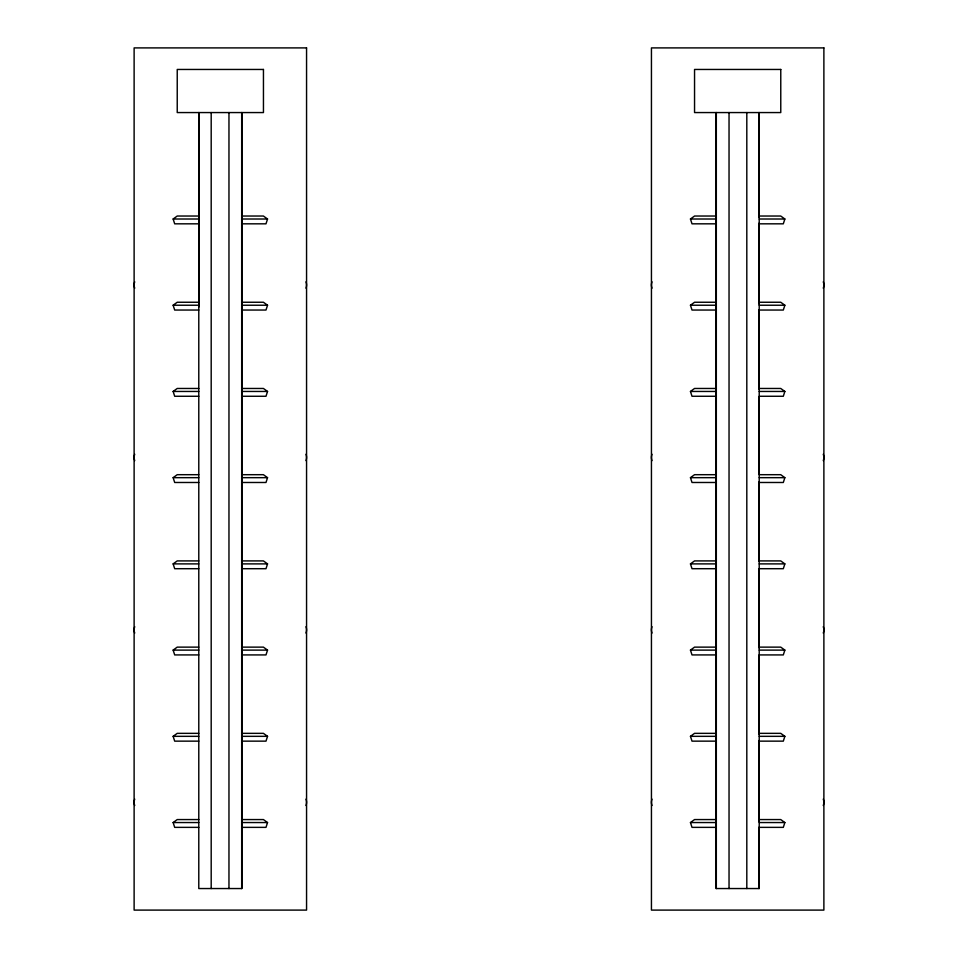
<?xml version="1.0" encoding="UTF-8"?>
<svg xmlns="http://www.w3.org/2000/svg" width="958" height="958" viewBox="0 0 958 958"><rect width="100%" height="100%" fill="white"/><g stroke="black" fill="none" stroke-linecap="round" stroke-linejoin="round"><path stroke-width="1.44" d="M241.895 216.029L263.414 216.029L267.545 219.011L265.989 223.825L241.895 223.825M241.895 302.249L263.414 302.249L267.545 305.231L265.989 310.045L241.895 310.045M241.895 388.469L263.414 388.469L267.545 391.451L265.989 396.265L241.895 396.265L241.895 112.565M241.895 647.129L263.414 647.129L267.545 650.111L265.989 654.925L241.895 654.925L241.895 474.689L263.414 474.689L267.545 477.671L265.989 482.485L241.895 482.485M241.895 560.909L263.414 560.909L267.545 563.891L265.989 568.705L241.895 568.705M241.895 733.349L263.414 733.349L267.545 736.331L265.989 741.145L241.895 741.145M241.895 819.569L263.414 819.569L267.545 822.551L265.989 827.365L241.895 827.365M759.215 216.029L780.734 216.029L784.865 219.011L783.309 223.825L759.215 223.825M759.215 302.249L780.734 302.249L784.865 305.231L783.309 310.045L759.215 310.045M759.215 388.469L780.734 388.469L784.865 391.451L783.309 396.265L759.215 396.265M759.215 474.689L780.734 474.689L784.865 477.671L783.309 482.485L759.215 482.485M759.215 560.909L780.734 560.909L784.865 563.891L783.309 568.705L759.215 568.705M759.215 647.129L780.734 647.129L784.865 650.111L783.309 654.925L759.215 654.925M759.215 733.349L780.734 733.349L784.865 736.331L783.309 741.145L759.215 741.145M759.215 819.569L780.734 819.569L784.865 822.551L783.309 827.365L759.215 827.365M198.785 223.825L174.691 223.825L173.135 219.011L177.23 216.029L198.785 216.029M198.785 310.045L174.691 310.045L173.135 305.231L177.23 302.249L198.785 302.249M198.785 396.265L174.691 396.265L173.135 391.451L177.23 388.469L198.785 388.469M198.785 482.485L174.691 482.485L173.135 477.671L177.23 474.689L198.785 474.689M198.785 568.705L174.691 568.705L173.135 563.891L177.23 560.909L198.785 560.909M716.105 223.825L692.011 223.825L690.455 219.011L694.55 216.029L716.105 216.029M198.785 654.925L174.691 654.925L173.135 650.111L177.23 647.129L198.785 647.129M716.105 310.045L692.011 310.045L690.455 305.231L694.55 302.249L716.105 302.249M198.785 741.145L174.691 741.145L173.135 736.331L177.23 733.349L198.785 733.349M716.105 396.265L692.011 396.265L690.455 391.451L694.55 388.469L716.105 388.469M198.785 827.365L174.691 827.365L173.135 822.551L177.23 819.569L198.785 819.569M716.105 482.485L692.011 482.485L690.455 477.671L694.55 474.689L716.105 474.689M716.105 568.705L692.011 568.705L690.455 563.891L694.55 560.909L716.105 560.909M716.105 654.925L692.011 654.925L690.455 650.111L694.55 647.129L716.105 647.129M716.105 741.145L692.011 741.145L690.455 736.331L694.55 733.349L716.105 733.349M716.105 827.365L692.011 827.365L690.455 822.551L694.55 819.569L716.105 819.569M173.182 219.011L198.785 219.011M241.895 219.011L267.498 219.011M690.502 219.011L716.105 219.011M759.215 219.011L784.818 219.011M173.182 305.231L198.785 305.231M241.895 305.231L267.498 305.231M690.502 305.231L716.105 305.231M759.215 305.231L784.818 305.231M173.182 391.451L198.785 391.451M241.895 391.451L267.498 391.451M690.502 391.451L716.105 391.451M759.215 391.451L784.818 391.451M173.182 477.671L198.785 477.671M241.895 477.671L267.498 477.671M690.502 477.671L716.105 477.671M759.215 477.671L784.818 477.671M173.182 563.891L198.785 563.891M241.895 563.891L267.498 563.891M690.502 563.891L716.105 563.891M759.215 563.891L784.818 563.891M173.182 650.111L198.785 650.111M241.895 650.111L267.498 650.111M690.502 650.111L716.105 650.111M759.215 650.111L784.818 650.111M173.182 736.331L198.785 736.331M241.895 736.331L267.498 736.331M690.502 736.331L716.105 736.331M759.215 736.331L784.818 736.331M173.182 822.551L198.785 822.551M241.895 822.551L267.498 822.551M690.502 822.551L716.105 822.551M759.215 822.551L784.818 822.551M759.215 112.565L759.215 888.545L716.105 888.545L716.105 112.565M758.999 112.565L758.999 217.227M758.999 223.202L758.999 303.949M758.999 309.925L758.999 389.164M758.999 396.648L758.999 474.39M758.999 481.862L758.999 561.113M758.999 568.585L758.999 647.824M758.999 655.308L758.999 734.546M758.999 740.522L758.999 821.269M758.999 827.245L758.999 888.545M746.809 112.565L746.809 888.545M729.038 112.565L729.038 888.545M716.321 112.565L716.321 888.545M241.895 396.648L241.895 474.39M241.895 655.308L241.895 888.545L198.785 888.545L198.785 112.565M241.679 112.565L241.679 888.545M228.962 112.565L228.962 888.545M211.191 112.565L211.191 888.545M199.001 112.565L199.001 306.931M305.949 281.832A8.622 8.622 0 0 1 305.949 288.178M134.731 288.178A8.622 8.622 0 0 1 134.731 281.832M305.949 454.272A8.622 8.622 0 0 1 305.949 460.618M134.731 460.618A8.622 8.622 0 0 1 134.731 454.272M305.949 626.712A8.622 8.622 0 0 1 305.949 633.058M134.731 633.058A8.622 8.622 0 0 1 134.731 626.712M305.949 799.152A8.622 8.622 0 0 1 305.949 805.498M134.731 805.498A8.622 8.622 0 0 1 134.731 799.152M823.269 799.152A8.622 8.622 0 0 1 823.269 805.498M652.051 805.498A8.622 8.622 0 0 1 652.051 799.152M823.269 626.712A8.622 8.622 0 0 1 823.269 633.058M652.051 633.058A8.622 8.622 0 0 1 652.051 626.712M823.269 454.272A8.622 8.622 0 0 1 823.269 460.618M652.051 460.618A8.622 8.622 0 0 1 652.051 454.272M823.269 281.832A8.622 8.622 0 0 1 823.269 288.178M652.051 288.178A8.622 8.622 0 0 1 652.051 281.832M306.56 47.9L134.12 47.9L134.12 910.1L306.56 910.1L306.56 47.9M823.88 47.9L651.44 47.9L651.44 910.1L823.88 910.1L823.88 47.9M263.45 69.455L177.23 69.455L177.23 112.565L263.45 112.565L263.45 69.455M780.77 69.455L694.55 69.455L694.55 112.565L780.77 112.565L780.77 69.455"/></g></svg>
